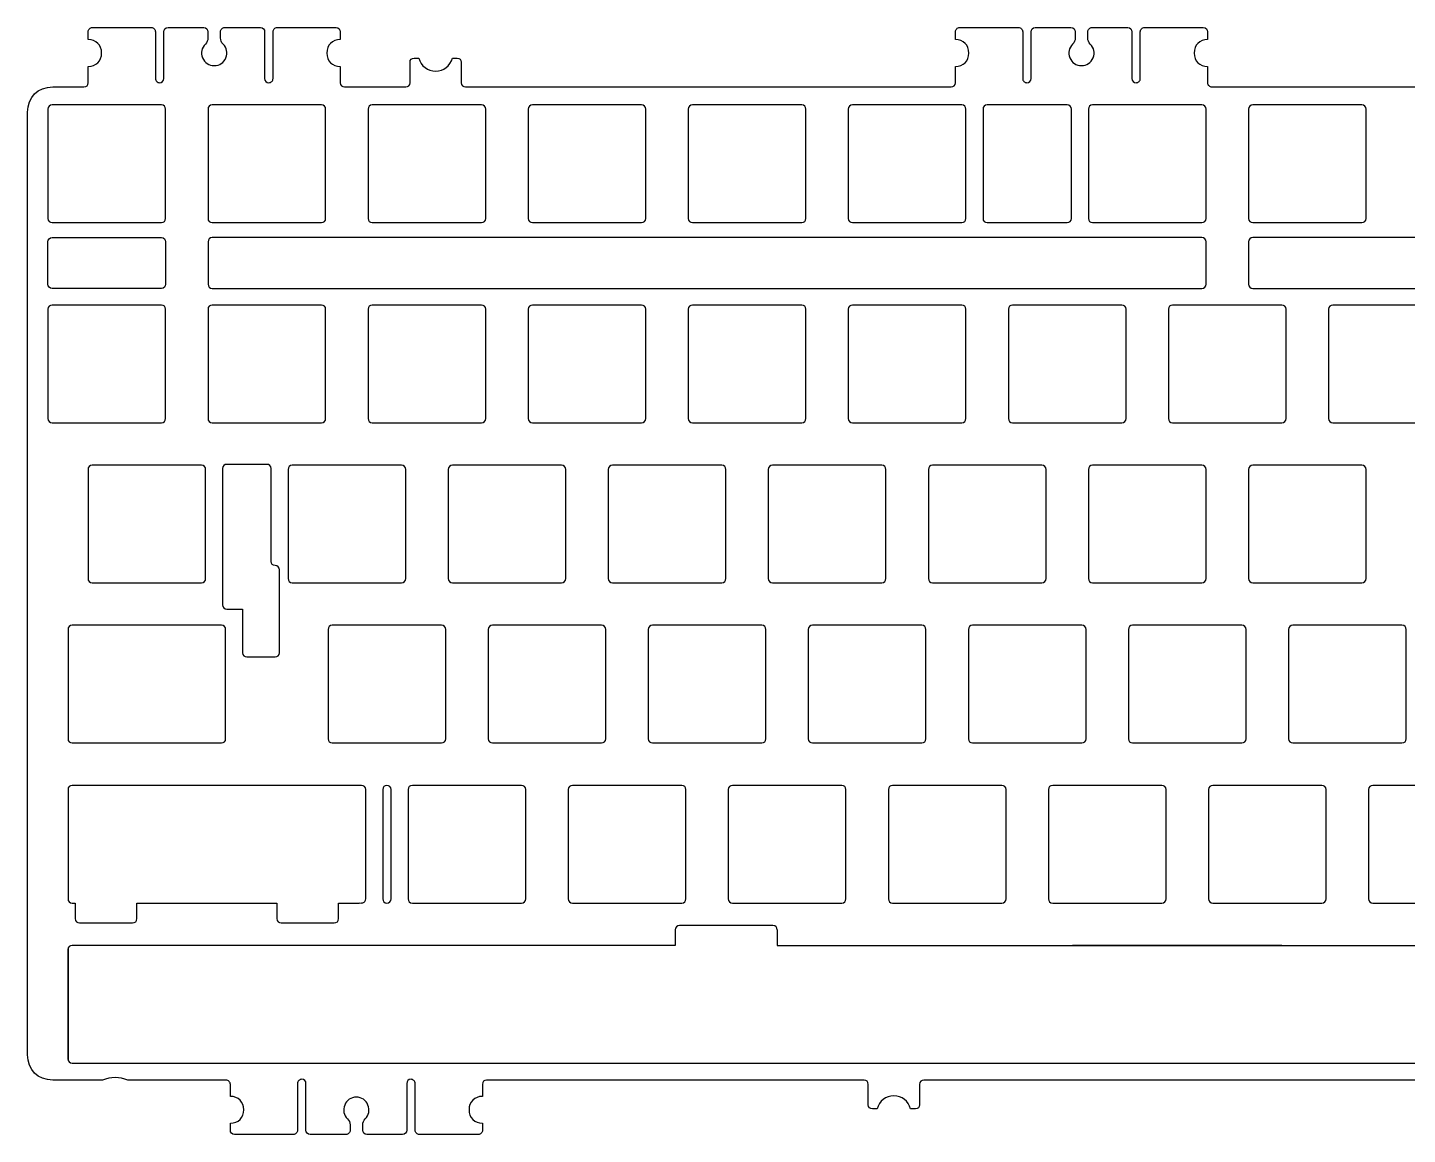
# Model space of a CAD drawing. Extents: x 786 to 1134, y 474 to 606.
# Drawn here: x 786.3 to 950.5, y 474.2 to 605.8 of the extents above; entities that cross this region are included whole.
import ezdxf

# ---------------------------------------------------------------- set-up
doc = ezdxf.new("R2010")
doc.units = 0
doc.header["$MEASUREMENT"] = 0
doc.layers.add('默认', color=7, linetype='Continuous', lineweight=0)

msp = doc.modelspace()

# ---------------------------------------------------------------- linework, layer by layer
at = {"layer": '默认', "color": 18, "lineweight": 25, "true_color": 0x000000}
for p, q in [((793.53, 599.29), (793.53, 601.22)), ((823.53, 601.22), (823.53, 599.29)), ((831.83, 599.29), (831.83, 601.72)), ((837.93, 601.72), (837.93, 599.29)), ((896.74, 599.29), (896.74, 601.22)), ((926.74, 601.22), (926.74, 599.29)), ((786.32, 483.61), (786.32, 595.79)), ((802.74, 580.36), (802.74, 575.32)), ((807.79, 580.36), (807.79, 575.32)), ((809.53, 553.38), (809.53, 537.15)), ((815.29, 542.33), (815.29, 553.38)), ((816.29, 531.47), (816.29, 541.33)), ((812.41, 530.97), (815.79, 530.97)), ((815.98, 501.68), (815.98, 499.83)), ((863.4, 498.49), (863.4, 496.64)), ((875.54, 498.49), (875.54, 496.64)), ((812.41, 496.63), (810.03, 496.63)), ((836.22, 496.63), (833.84, 496.63)), ((875.54, 496.64), (963.51, 496.64)), ((810.03, 482.64), (812.41, 482.64)), ((833.84, 482.64), (836.22, 482.64)), ((810.45, 478.68), (810.45, 480.11)), ((840.45, 480.11), (840.45, 478.68)), ((886.37, 477.68), (886.37, 480.11)), ((892.47, 480.11), (892.47, 477.68))]:
    msp.add_line(p, q, dxfattribs=at)
for points in [[(810.03, 536.65), (811.91, 536.65), (811.91, 531.47)], [(791.63, 501.68), (791.98, 501.68), (791.98, 499.83)]]:
    msp.add_lwpolyline(points, dxfattribs=at)
for points, knots in [([(793.53, 605.35), (793.53, 605.48), (793.58, 605.61), (793.68, 605.7), (793.77, 605.8), (793.9, 605.85), (794.03, 605.85)], [0, 0, 0, 0, 1, 1, 1, 2, 2, 2, 2]), ([(793.53, 601.22), (794.47, 601.22), (795.13, 601.88), (795.13, 602.82), (795.13, 603.76), (794.47, 604.42), (793.53, 604.42)], [0, 0, 0, 0, 1, 1, 1, 2, 2, 2, 2]), ([(801.03, 605.85), (801.17, 605.85), (801.29, 605.8), (801.39, 605.7), (801.48, 605.61), (801.53, 605.48), (801.53, 605.35)], [0, 0, 0, 0, 1, 1, 1, 2, 2, 2, 2]), ([(801.53, 605.35), (801.53, 604.32), (801.53, 602.47), (801.53, 599.79), (801.53, 599.66), (801.58, 599.53), (801.68, 599.44), (801.77, 599.34), (801.9, 599.29), (802.03, 599.29), (802.33, 599.29), (802.53, 599.5), (802.53, 599.79)], [0, 0, 0, 0, 1, 1, 1, 2, 2, 2, 3, 3, 3, 4, 4, 4, 4]), ([(802.53, 599.79), (802.53, 602.47), (802.53, 604.32), (802.53, 605.35), (802.53, 605.64), (802.74, 605.85), (803.03, 605.85)], [0, 0, 0, 0, 1, 1, 1, 2, 2, 2, 2]), ([(809.28, 605.35), (809.28, 605.48), (809.33, 605.61), (809.43, 605.7), (809.52, 605.8), (809.65, 605.85), (809.78, 605.85), (811.25, 605.85), (812.67, 605.85), (814.03, 605.85), (814.33, 605.85), (814.53, 605.64), (814.53, 605.35), (814.53, 604.32), (814.53, 602.47), (814.53, 599.79)], [0, 0, 0, 0, 1, 1, 1, 2, 2, 2, 3, 3, 3, 4, 4, 4, 5, 5, 5, 5]), ([(814.53, 599.79), (814.53, 599.5), (814.74, 599.29), (815.03, 599.29), (815.17, 599.29), (815.29, 599.34), (815.39, 599.44), (815.48, 599.53), (815.53, 599.66), (815.53, 599.79), (815.53, 602.47), (815.53, 604.32), (815.53, 605.35)], [0, 0, 0, 0, 1, 1, 1, 2, 2, 2, 3, 3, 3, 4, 4, 4, 4]), ([(815.53, 605.35), (815.53, 605.48), (815.58, 605.61), (815.68, 605.7), (815.77, 605.8), (815.9, 605.85), (816.03, 605.85)], [0, 0, 0, 0, 1, 1, 1, 2, 2, 2, 2]), ([(823.53, 604.42), (822.59, 604.42), (821.93, 603.76), (821.93, 602.82), (821.93, 601.88), (822.59, 601.22), (823.53, 601.22)], [0, 0, 0, 0, 1, 1, 1, 2, 2, 2, 2]), ([(896.74, 605.35), (896.74, 605.48), (896.79, 605.61), (896.89, 605.7), (896.98, 605.8), (897.11, 605.85), (897.24, 605.85)], [0, 0, 0, 0, 1, 1, 1, 2, 2, 2, 2]), ([(896.74, 601.22), (897.68, 601.22), (898.34, 601.88), (898.34, 602.82), (898.34, 603.76), (897.68, 604.42), (896.74, 604.42)], [0, 0, 0, 0, 1, 1, 1, 2, 2, 2, 2]), ([(904.24, 605.85), (904.38, 605.85), (904.5, 605.8), (904.6, 605.7), (904.69, 605.61), (904.74, 605.48), (904.74, 605.35)], [0, 0, 0, 0, 1, 1, 1, 2, 2, 2, 2]), ([(904.74, 605.35), (904.74, 604.32), (904.74, 602.47), (904.74, 599.79), (904.74, 599.66), (904.79, 599.53), (904.89, 599.44), (904.98, 599.34), (905.11, 599.29), (905.24, 599.29), (905.54, 599.29), (905.74, 599.5), (905.74, 599.79)], [0, 0, 0, 0, 1, 1, 1, 2, 2, 2, 3, 3, 3, 4, 4, 4, 4]), ([(905.74, 599.79), (905.74, 602.47), (905.74, 604.32), (905.74, 605.35), (905.74, 605.64), (905.95, 605.85), (906.24, 605.85)], [0, 0, 0, 0, 1, 1, 1, 2, 2, 2, 2]), ([(912.49, 605.35), (912.49, 605.48), (912.54, 605.61), (912.64, 605.7), (912.73, 605.8), (912.86, 605.85), (912.99, 605.85)], [0, 0, 0, 0, 1, 1, 1, 2, 2, 2, 2]), ([(917.24, 605.85), (917.54, 605.85), (917.74, 605.64), (917.74, 605.35), (917.74, 604.32), (917.74, 602.47), (917.74, 599.79)], [0, 0, 0, 0, 1, 1, 1, 2, 2, 2, 2]), ([(917.74, 599.79), (917.74, 599.5), (917.95, 599.29), (918.24, 599.29), (918.38, 599.29), (918.5, 599.34), (918.6, 599.44), (918.69, 599.53), (918.74, 599.66), (918.74, 599.79), (918.74, 602.47), (918.74, 604.32), (918.74, 605.35)], [0, 0, 0, 0, 1, 1, 1, 2, 2, 2, 3, 3, 3, 4, 4, 4, 4]), ([(918.74, 605.35), (918.74, 605.48), (918.79, 605.61), (918.89, 605.7), (918.98, 605.8), (919.11, 605.85), (919.24, 605.85)], [0, 0, 0, 0, 1, 1, 1, 2, 2, 2, 2]), ([(926.74, 604.42), (925.81, 604.42), (925.14, 603.76), (925.14, 602.82), (925.14, 601.88), (925.81, 601.22), (926.74, 601.22)], [0, 0, 0, 0, 1, 1, 1, 2, 2, 2, 2]), ([(807.48, 603.89), (807.03, 603.45), (806.91, 602.83), (807.14, 602.25), (807.38, 601.67), (807.9, 601.32), (808.53, 601.32), (809.16, 601.32), (809.68, 601.67), (809.92, 602.25), (810.16, 602.83), (810.03, 603.45), (809.58, 603.89)], [0, 0, 0, 0, 1, 1, 1, 2, 2, 2, 3, 3, 3, 4, 4, 4, 4]), ([(910.69, 603.89), (910.24, 603.45), (910.12, 602.83), (910.35, 602.25), (910.59, 601.67), (911.11, 601.32), (911.74, 601.32), (912.37, 601.32), (912.89, 601.67), (913.13, 602.25), (913.37, 602.83), (913.24, 603.45), (912.79, 603.89)], [0, 0, 0, 0, 1, 1, 1, 2, 2, 2, 3, 3, 3, 4, 4, 4, 4]), ([(832.89, 602.22), (833.13, 601.26), (833.92, 600.67), (834.88, 600.67), (835.84, 600.67), (836.62, 601.26), (836.87, 602.22)], [0, 0, 0, 0, 1, 1, 1, 2, 2, 2, 2]), ([(926.74, 599.29), (926.74, 599.16), (926.79, 599.03), (926.89, 598.94), (926.98, 598.84), (927.11, 598.79), (927.24, 598.79)], [0, 0, 0, 0, 1, 1, 1, 2, 2, 2, 2]), ([(829.58, 515.18), (829.58, 515.48), (829.38, 515.68), (829.08, 515.68), (828.79, 515.68), (828.58, 515.48), (828.58, 515.18)], [0, 0, 0, 0, 1, 1, 1, 2, 2, 2, 2]), ([(823.33, 501.68), (823.49, 501.68), (823.65, 501.68), (823.81, 501.68), (823.96, 501.68), (824.11, 501.68), (824.26, 501.68), (824.42, 501.68), (824.58, 501.68), (824.74, 501.68), (824.82, 501.68), (824.9, 501.68), (824.98, 501.68), (825.05, 501.68), (825.12, 501.68), (825.19, 501.68), (825.27, 501.68), (825.36, 501.69), (825.44, 501.68), (825.52, 501.68), (825.6, 501.68), (825.68, 501.68), (825.75, 501.68), (825.83, 501.69), (825.91, 501.69), (825.98, 501.68), (826.04, 501.68), (826.11, 501.69), (826.17, 501.69), (826.23, 501.71), (826.29, 501.74), (826.35, 501.77), (826.4, 501.81), (826.44, 501.86), (826.51, 501.95), (826.56, 502.07), (826.56, 502.18)], [0, 0, 0, 0, 1, 1, 1, 2, 2, 2, 3, 3, 3, 4, 4, 4, 5, 5, 5, 6, 6, 6, 7, 7, 7, 8, 8, 8, 9, 9, 9, 10, 10, 10, 11, 11, 11, 12, 12, 12, 12]), ([(828.58, 502.18), (828.58, 501.89), (828.79, 501.68), (829.08, 501.68), (829.38, 501.68), (829.58, 501.89), (829.58, 502.18)], [0, 0, 0, 0, 1, 1, 1, 2, 2, 2, 2]), ([(795.22, 480.61), (794.85, 480.61), (794.47, 480.61), (794.1, 480.61), (792.51, 480.61), (790.91, 480.61), (789.32, 480.61)], [0, 0, 0, 0, 1, 1, 1, 2, 2, 2, 2]), ([(810.45, 480.11), (810.45, 480.24), (810.39, 480.37), (810.3, 480.46), (810.2, 480.56), (810.08, 480.61), (809.95, 480.61)], [0, 0, 0, 0, 1, 1, 1, 2, 2, 2, 2]), ([(819.45, 480.21), (819.45, 480.5), (819.24, 480.71), (818.95, 480.71), (818.81, 480.71), (818.69, 480.66), (818.59, 480.56), (818.5, 480.47), (818.45, 480.34), (818.45, 480.21), (818.45, 477.53), (818.45, 475.68), (818.45, 474.65)], [0, 0, 0, 0, 1, 1, 1, 2, 2, 2, 3, 3, 3, 4, 4, 4, 4]), ([(819.95, 474.15), (819.65, 474.15), (819.45, 474.36), (819.45, 474.65), (819.45, 475.68), (819.45, 477.53), (819.45, 480.21)], [0, 0, 0, 0, 1, 1, 1, 2, 2, 2, 2]), ([(831.45, 480.21), (831.45, 477.53), (831.45, 475.68), (831.45, 474.65), (831.45, 474.36), (831.24, 474.15), (830.95, 474.15)], [0, 0, 0, 0, 1, 1, 1, 2, 2, 2, 2]), ([(832.45, 474.65), (832.45, 475.68), (832.45, 477.53), (832.45, 480.21), (832.45, 480.34), (832.39, 480.47), (832.3, 480.56), (832.2, 480.66), (832.08, 480.71), (831.95, 480.71), (831.65, 480.71), (831.45, 480.5), (831.45, 480.21)], [0, 0, 0, 0, 1, 1, 1, 2, 2, 2, 3, 3, 3, 4, 4, 4, 4]), ([(810.45, 475.48), (811.38, 475.48), (812.05, 476.14), (812.05, 477.08), (812.05, 478.02), (811.38, 478.68), (810.45, 478.68)], [0, 0, 0, 0, 1, 1, 1, 2, 2, 2, 2]), ([(826.5, 476.01), (826.94, 476.45), (827.07, 477.07), (826.83, 477.65), (826.6, 478.23), (826.07, 478.58), (825.45, 478.58), (824.82, 478.58), (824.29, 478.23), (824.06, 477.65), (823.82, 477.07), (823.95, 476.45), (824.4, 476.01)], [0, 0, 0, 0, 1, 1, 1, 2, 2, 2, 3, 3, 3, 4, 4, 4, 4]), ([(840.45, 478.68), (839.51, 478.68), (838.85, 478.02), (838.85, 477.08), (838.85, 476.14), (839.51, 475.48), (840.45, 475.48)], [0, 0, 0, 0, 1, 1, 1, 2, 2, 2, 2]), ([(891.4, 477.18), (891.16, 478.14), (890.38, 478.73), (889.42, 478.73), (888.45, 478.73), (887.67, 478.14), (887.43, 477.18)], [0, 0, 0, 0, 1, 1, 1, 2, 2, 2, 2]), ([(818.45, 474.65), (818.45, 474.52), (818.39, 474.4), (818.3, 474.3), (818.2, 474.21), (818.08, 474.15), (817.95, 474.15)], [0, 0, 0, 0, 1, 1, 1, 2, 2, 2, 2]), ([(824.7, 474.65), (824.7, 474.52), (824.64, 474.39), (824.55, 474.3), (824.45, 474.2), (824.33, 474.15), (824.2, 474.15)], [0, 0, 0, 0, 1, 1, 1, 2, 2, 2, 2]), ([(832.95, 474.15), (832.81, 474.15), (832.69, 474.21), (832.59, 474.3), (832.5, 474.4), (832.45, 474.52), (832.45, 474.65)], [0, 0, 0, 0, 1, 1, 1, 2, 2, 2, 2]), ([(840.45, 474.65), (840.45, 474.52), (840.39, 474.4), (840.3, 474.3), (840.2, 474.21), (840.08, 474.15), (839.95, 474.15)], [0, 0, 0, 0, 1, 1, 1, 2, 2, 2, 2])]:
    msp.add_open_spline(points, degree=3, knots=knots, dxfattribs=at)
for points in [[(793.53, 604.42), (793.53, 604.73), (793.53, 605.04), (793.53, 605.35)], [(794.03, 605.85), (796.37, 605.85), (798.7, 605.85), (801.03, 605.85)], [(803.03, 605.85), (804.4, 605.85), (805.81, 605.85), (807.28, 605.85)], [(807.28, 605.85), (807.58, 605.85), (807.78, 605.64), (807.78, 605.35)], [(807.78, 604.61), (807.78, 604.33), (807.68, 604.08), (807.48, 603.89)], [(807.78, 605.35), (807.78, 605.1), (807.78, 604.85), (807.78, 604.61)], [(809.28, 604.61), (809.28, 604.85), (809.28, 605.1), (809.28, 605.35)], [(809.58, 603.89), (809.39, 604.08), (809.28, 604.33), (809.28, 604.61)], [(816.03, 605.85), (818.37, 605.85), (820.7, 605.85), (823.03, 605.85)], [(823.03, 605.85), (823.33, 605.85), (823.53, 605.64), (823.53, 605.35)], [(823.53, 605.35), (823.53, 605.04), (823.53, 604.73), (823.53, 604.42)], [(896.74, 604.42), (896.74, 604.73), (896.74, 605.04), (896.74, 605.35)], [(897.24, 605.85), (899.58, 605.85), (901.91, 605.85), (904.24, 605.85)], [(906.24, 605.85), (907.66, 605.85), (909.08, 605.85), (910.49, 605.85)], [(910.49, 605.85), (910.79, 605.85), (910.99, 605.64), (910.99, 605.35)], [(910.99, 604.61), (910.99, 604.33), (910.89, 604.08), (910.69, 603.89)], [(910.99, 605.35), (910.99, 605.1), (910.99, 604.85), (910.99, 604.61)], [(912.49, 604.61), (912.49, 604.85), (912.49, 605.1), (912.49, 605.35)], [(912.79, 603.89), (912.6, 604.08), (912.49, 604.33), (912.49, 604.61)], [(912.99, 605.85), (914.41, 605.85), (915.83, 605.85), (917.24, 605.85)], [(919.24, 605.85), (921.58, 605.85), (923.91, 605.85), (926.24, 605.85)], [(926.24, 605.85), (926.54, 605.85), (926.74, 605.64), (926.74, 605.35)], [(926.74, 605.35), (926.74, 605.04), (926.74, 604.73), (926.74, 604.42)], [(831.83, 601.72), (831.83, 602.01), (832.04, 602.22), (832.33, 602.22)], [(832.33, 602.22), (832.52, 602.22), (832.7, 602.22), (832.89, 602.22)], [(836.87, 602.22), (837.05, 602.22), (837.24, 602.22), (837.43, 602.22)], [(837.43, 602.22), (837.72, 602.22), (837.93, 602.01), (837.93, 601.72)], [(786.32, 595.79), (786.32, 597.55), (787.56, 598.79), (789.32, 598.79)], [(789.32, 598.79), (790.36, 598.79), (791.59, 598.79), (793.03, 598.79)], [(793.03, 598.79), (793.33, 598.79), (793.53, 599), (793.53, 599.29)], [(823.53, 599.29), (823.53, 599), (823.74, 598.79), (824.03, 598.79)], [(824.03, 598.79), (826.46, 598.79), (828.89, 598.79), (831.33, 598.79)], [(831.33, 598.79), (831.62, 598.79), (831.83, 599), (831.83, 599.29)], [(837.93, 599.29), (837.93, 599), (838.14, 598.79), (838.43, 598.79)], [(838.43, 598.79), (857.62, 598.79), (876.89, 598.79), (896.24, 598.79)], [(896.24, 598.79), (896.54, 598.79), (896.74, 599), (896.74, 599.29)], [(927.24, 598.79), (949.57, 598.79), (971.9, 598.79), (994.22, 598.79)], [(789.24, 596.64), (788.95, 596.64), (788.74, 596.44), (788.74, 596.14)], [(788.74, 596.14), (788.74, 591.81), (788.74, 587.48), (788.74, 583.14)], [(802.24, 596.64), (797.91, 596.64), (793.58, 596.64), (789.24, 596.64)], [(802.74, 596.14), (802.74, 596.44), (802.54, 596.64), (802.24, 596.64)], [(802.74, 583.14), (802.74, 587.48), (802.74, 591.81), (802.74, 596.14)], [(808.29, 596.64), (808, 596.64), (807.79, 596.44), (807.79, 596.14)], [(807.79, 596.14), (807.79, 591.81), (807.79, 587.48), (807.79, 583.14)], [(821.29, 596.64), (816.96, 596.64), (812.63, 596.64), (808.29, 596.64)], [(821.79, 596.14), (821.79, 596.44), (821.59, 596.64), (821.29, 596.64)], [(821.79, 583.14), (821.79, 587.48), (821.79, 591.81), (821.79, 596.14)], [(827.34, 596.64), (827.05, 596.64), (826.84, 596.44), (826.84, 596.14)], [(826.84, 596.14), (826.84, 591.81), (826.84, 587.48), (826.84, 583.14)], [(840.34, 596.64), (836.01, 596.64), (831.68, 596.64), (827.34, 596.64)], [(840.84, 596.14), (840.84, 596.44), (840.64, 596.64), (840.34, 596.64)], [(840.84, 583.14), (840.84, 587.48), (840.84, 591.81), (840.84, 596.14)], [(846.39, 596.64), (846.1, 596.64), (845.89, 596.44), (845.89, 596.14)], [(845.89, 596.14), (845.89, 591.81), (845.89, 587.48), (845.89, 583.14)], [(859.39, 596.64), (855.06, 596.64), (850.73, 596.64), (846.39, 596.64)], [(859.89, 596.14), (859.89, 596.44), (859.69, 596.64), (859.39, 596.64)], [(859.89, 583.14), (859.89, 587.48), (859.89, 591.81), (859.89, 596.14)], [(865.44, 596.64), (865.15, 596.64), (864.94, 596.44), (864.94, 596.14)], [(864.94, 596.14), (864.94, 591.81), (864.94, 587.48), (864.94, 583.14)], [(878.44, 596.64), (874.11, 596.64), (869.78, 596.64), (865.44, 596.64)], [(878.94, 596.14), (878.94, 596.44), (878.74, 596.64), (878.44, 596.64)], [(878.94, 583.14), (878.94, 587.48), (878.94, 591.81), (878.94, 596.14)], [(884.49, 596.64), (884.2, 596.64), (883.99, 596.44), (883.99, 596.14)], [(883.99, 596.14), (883.99, 591.81), (883.99, 587.48), (883.99, 583.14)], [(897.49, 596.64), (893.16, 596.64), (888.83, 596.64), (884.49, 596.64)], [(897.99, 596.14), (897.99, 596.44), (897.79, 596.64), (897.49, 596.64)], [(897.99, 583.14), (897.99, 587.48), (897.99, 591.81), (897.99, 596.14)], [(900.52, 596.64), (900.23, 596.64), (900.02, 596.44), (900.02, 596.14)], [(900.02, 596.14), (900.02, 591.81), (900.02, 587.48), (900.02, 583.14)], [(910.04, 596.64), (906.87, 596.64), (903.69, 596.64), (900.52, 596.64)], [(910.54, 596.14), (910.54, 596.44), (910.34, 596.64), (910.04, 596.64)], [(910.54, 583.14), (910.54, 587.48), (910.54, 591.81), (910.54, 596.14)], [(913.07, 596.64), (912.78, 596.64), (912.57, 596.44), (912.57, 596.14)], [(912.57, 596.14), (912.57, 591.81), (912.57, 587.48), (912.57, 583.14)], [(926.07, 596.64), (921.74, 596.64), (917.4, 596.64), (913.07, 596.64)], [(926.57, 596.14), (926.57, 596.44), (926.36, 596.64), (926.07, 596.64)], [(926.57, 583.14), (926.57, 587.48), (926.57, 591.81), (926.57, 596.14)], [(932.12, 596.64), (931.83, 596.64), (931.62, 596.44), (931.62, 596.14)], [(931.62, 596.14), (931.62, 591.81), (931.62, 587.48), (931.62, 583.14)], [(945.12, 596.64), (940.79, 596.64), (936.45, 596.64), (932.12, 596.64)], [(945.62, 596.14), (945.62, 596.44), (945.41, 596.64), (945.12, 596.64)], [(945.62, 583.14), (945.62, 587.48), (945.62, 591.81), (945.62, 596.14)], [(788.74, 583.14), (788.74, 582.85), (788.95, 582.64), (789.24, 582.64)], [(802.24, 582.64), (802.54, 582.64), (802.74, 582.85), (802.74, 583.14)], [(807.79, 583.14), (807.79, 582.85), (808, 582.64), (808.29, 582.64)], [(821.29, 582.64), (821.59, 582.64), (821.79, 582.85), (821.79, 583.14)], [(826.84, 583.14), (826.84, 582.85), (827.05, 582.64), (827.34, 582.64)], [(840.34, 582.64), (840.64, 582.64), (840.84, 582.85), (840.84, 583.14)], [(845.89, 583.14), (845.89, 582.85), (846.1, 582.64), (846.39, 582.64)], [(859.39, 582.64), (859.69, 582.64), (859.89, 582.85), (859.89, 583.14)], [(864.94, 583.14), (864.94, 582.85), (865.15, 582.64), (865.44, 582.64)], [(878.44, 582.64), (878.74, 582.64), (878.94, 582.85), (878.94, 583.14)], [(883.99, 583.14), (883.99, 582.85), (884.2, 582.64), (884.49, 582.64)], [(897.49, 582.64), (897.79, 582.64), (897.99, 582.85), (897.99, 583.14)], [(900.02, 583.14), (900.02, 582.85), (900.23, 582.64), (900.52, 582.64)], [(910.04, 582.64), (910.34, 582.64), (910.54, 582.85), (910.54, 583.14)], [(912.57, 583.14), (912.57, 582.85), (912.78, 582.64), (913.07, 582.64)], [(926.07, 582.64), (926.36, 582.64), (926.57, 582.85), (926.57, 583.14)], [(931.62, 583.14), (931.62, 582.85), (931.83, 582.64), (932.12, 582.64)], [(945.12, 582.64), (945.41, 582.64), (945.62, 582.85), (945.62, 583.14)], [(789.24, 582.64), (793.58, 582.64), (797.91, 582.64), (802.24, 582.64)], [(808.29, 582.64), (812.63, 582.64), (816.96, 582.64), (821.29, 582.64)], [(827.34, 582.64), (831.68, 582.64), (836.01, 582.64), (840.34, 582.64)], [(846.39, 582.64), (850.73, 582.64), (855.06, 582.64), (859.39, 582.64)], [(865.44, 582.64), (869.78, 582.64), (874.11, 582.64), (878.44, 582.64)], [(884.49, 582.64), (888.83, 582.64), (893.16, 582.64), (897.49, 582.64)], [(900.52, 582.64), (903.69, 582.64), (906.87, 582.64), (910.04, 582.64)], [(913.07, 582.64), (917.4, 582.64), (921.74, 582.64), (926.07, 582.64)], [(932.12, 582.64), (936.45, 582.64), (940.79, 582.64), (945.12, 582.64)], [(788.74, 580.36), (788.74, 580.65), (788.95, 580.86), (789.24, 580.86)], [(788.74, 575.32), (788.74, 577), (788.74, 578.68), (788.74, 580.36)], [(789.24, 580.86), (793.58, 580.86), (797.91, 580.86), (802.24, 580.86)], [(802.24, 580.86), (802.52, 580.86), (802.74, 580.64), (802.74, 580.36)], [(808.29, 580.86), (808.02, 580.86), (807.79, 580.64), (807.79, 580.36)], [(926.07, 580.86), (886.81, 580.86), (847.55, 580.86), (808.29, 580.86)], [(926.57, 580.36), (926.57, 580.65), (926.36, 580.86), (926.07, 580.86)], [(926.57, 575.32), (926.57, 577), (926.57, 578.68), (926.57, 580.36)], [(932.12, 580.86), (931.83, 580.86), (931.62, 580.65), (931.62, 580.36)], [(931.62, 580.36), (931.62, 578.68), (931.62, 577), (931.62, 575.32)], [(1068.94, 580.86), (1023.8, 580.86), (978.19, 580.86), (932.12, 580.86)], [(789.24, 574.82), (788.95, 574.82), (788.74, 575.03), (788.74, 575.32)], [(802.24, 574.82), (797.91, 574.82), (793.58, 574.82), (789.24, 574.82)], [(802.74, 575.32), (802.74, 575.04), (802.52, 574.82), (802.24, 574.82)], [(807.79, 575.32), (807.79, 575.04), (808.02, 574.82), (808.29, 574.82)], [(808.29, 574.82), (847.55, 574.82), (886.81, 574.82), (926.07, 574.82)], [(926.07, 574.82), (926.36, 574.82), (926.57, 575.03), (926.57, 575.32)], [(931.62, 575.32), (931.62, 575.03), (931.83, 574.82), (932.12, 574.82)], [(932.12, 574.82), (978.19, 574.82), (1023.8, 574.82), (1068.94, 574.82)], [(789.24, 572.83), (788.95, 572.83), (788.74, 572.63), (788.74, 572.33)], [(788.74, 572.33), (788.74, 568), (788.74, 563.67), (788.74, 559.33)], [(802.24, 572.83), (797.91, 572.83), (793.58, 572.83), (789.24, 572.83)], [(802.74, 572.33), (802.74, 572.63), (802.54, 572.83), (802.24, 572.83)], [(802.74, 559.33), (802.74, 563.67), (802.74, 568), (802.74, 572.33)], [(808.29, 572.83), (808, 572.83), (807.79, 572.63), (807.79, 572.33)], [(807.79, 572.33), (807.79, 568), (807.79, 563.67), (807.79, 559.33)], [(821.29, 572.83), (816.96, 572.83), (812.63, 572.83), (808.29, 572.83)], [(821.79, 572.33), (821.79, 572.63), (821.59, 572.83), (821.29, 572.83)], [(821.79, 559.33), (821.79, 563.67), (821.79, 568), (821.79, 572.33)], [(827.34, 572.83), (827.05, 572.83), (826.84, 572.63), (826.84, 572.33)], [(826.84, 572.33), (826.84, 568), (826.84, 563.67), (826.84, 559.33)], [(840.34, 572.83), (836.01, 572.83), (831.68, 572.83), (827.34, 572.83)], [(840.84, 572.33), (840.84, 572.63), (840.64, 572.83), (840.34, 572.83)], [(840.84, 559.33), (840.84, 563.67), (840.84, 568), (840.84, 572.33)], [(846.39, 572.83), (846.1, 572.83), (845.89, 572.63), (845.89, 572.33)], [(845.89, 572.33), (845.89, 568), (845.89, 563.67), (845.89, 559.33)], [(859.39, 572.83), (855.06, 572.83), (850.73, 572.83), (846.39, 572.83)], [(859.89, 572.33), (859.89, 572.63), (859.69, 572.83), (859.39, 572.83)], [(859.89, 559.33), (859.89, 563.67), (859.89, 568), (859.89, 572.33)], [(865.44, 572.83), (865.15, 572.83), (864.94, 572.63), (864.94, 572.33)], [(864.94, 572.33), (864.94, 568), (864.94, 563.67), (864.94, 559.33)], [(878.44, 572.83), (874.11, 572.83), (869.78, 572.83), (865.44, 572.83)], [(878.94, 572.33), (878.94, 572.63), (878.74, 572.83), (878.44, 572.83)], [(878.94, 559.33), (878.94, 563.67), (878.94, 568), (878.94, 572.33)], [(884.49, 572.83), (884.2, 572.83), (883.99, 572.63), (883.99, 572.33)], [(883.99, 572.33), (883.99, 568), (883.99, 563.67), (883.99, 559.33)], [(897.49, 572.83), (893.16, 572.83), (888.83, 572.83), (884.49, 572.83)], [(897.99, 572.33), (897.99, 572.63), (897.79, 572.83), (897.49, 572.83)], [(897.99, 559.33), (897.99, 563.67), (897.99, 568), (897.99, 572.33)], [(903.54, 572.83), (903.25, 572.83), (903.04, 572.63), (903.04, 572.33)], [(903.04, 572.33), (903.04, 568), (903.04, 563.67), (903.04, 559.33)], [(916.54, 572.83), (912.21, 572.83), (907.88, 572.83), (903.54, 572.83)], [(917.04, 572.33), (917.04, 572.63), (916.84, 572.83), (916.54, 572.83)], [(917.04, 559.33), (917.04, 563.67), (917.04, 568), (917.04, 572.33)], [(922.59, 572.83), (922.3, 572.83), (922.09, 572.63), (922.09, 572.33)], [(922.09, 572.33), (922.09, 568), (922.09, 563.67), (922.09, 559.33)], [(935.59, 572.83), (931.26, 572.83), (926.93, 572.83), (922.59, 572.83)], [(936.09, 572.33), (936.09, 572.63), (935.89, 572.83), (935.59, 572.83)], [(936.09, 559.33), (936.09, 563.67), (936.09, 568), (936.09, 572.33)], [(941.64, 572.83), (941.35, 572.83), (941.14, 572.63), (941.14, 572.33)], [(941.14, 572.33), (941.14, 568), (941.14, 563.67), (941.14, 559.33)], [(954.64, 572.83), (950.31, 572.83), (945.98, 572.83), (941.64, 572.83)], [(788.74, 559.33), (788.74, 559.04), (788.95, 558.83), (789.24, 558.83)], [(789.24, 558.83), (793.58, 558.83), (797.91, 558.83), (802.24, 558.83)], [(802.24, 558.83), (802.54, 558.83), (802.74, 559.04), (802.74, 559.33)], [(807.79, 559.33), (807.79, 559.04), (808, 558.83), (808.29, 558.83)], [(808.29, 558.83), (812.63, 558.83), (816.96, 558.83), (821.29, 558.83)], [(821.29, 558.83), (821.59, 558.83), (821.79, 559.04), (821.79, 559.33)], [(826.84, 559.33), (826.84, 559.04), (827.05, 558.83), (827.34, 558.83)], [(827.34, 558.83), (831.68, 558.83), (836.01, 558.83), (840.34, 558.83)], [(840.34, 558.83), (840.64, 558.83), (840.84, 559.04), (840.84, 559.33)], [(845.89, 559.33), (845.89, 559.04), (846.1, 558.83), (846.39, 558.83)], [(846.39, 558.83), (850.73, 558.83), (855.06, 558.83), (859.39, 558.83)], [(859.39, 558.83), (859.69, 558.83), (859.89, 559.04), (859.89, 559.33)], [(864.94, 559.33), (864.94, 559.04), (865.15, 558.83), (865.44, 558.83)], [(865.44, 558.83), (869.78, 558.83), (874.11, 558.83), (878.44, 558.83)], [(878.44, 558.83), (878.74, 558.83), (878.94, 559.04), (878.94, 559.33)], [(883.99, 559.33), (883.99, 559.04), (884.2, 558.83), (884.49, 558.83)], [(884.49, 558.83), (888.83, 558.83), (893.16, 558.83), (897.49, 558.83)], [(897.49, 558.83), (897.79, 558.83), (897.99, 559.04), (897.99, 559.33)], [(903.04, 559.33), (903.04, 559.04), (903.25, 558.83), (903.54, 558.83)], [(903.54, 558.83), (907.88, 558.83), (912.21, 558.83), (916.54, 558.83)], [(916.54, 558.83), (916.84, 558.83), (917.04, 559.04), (917.04, 559.33)], [(922.09, 559.33), (922.09, 559.04), (922.3, 558.83), (922.59, 558.83)], [(922.59, 558.83), (926.93, 558.83), (931.26, 558.83), (935.59, 558.83)], [(935.59, 558.83), (935.89, 558.83), (936.09, 559.04), (936.09, 559.33)], [(941.14, 559.33), (941.14, 559.04), (941.35, 558.83), (941.64, 558.83)], [(941.64, 558.83), (945.98, 558.83), (950.31, 558.83), (954.64, 558.83)], [(794.01, 553.78), (793.71, 553.78), (793.51, 553.58), (793.51, 553.28)], [(807.01, 553.78), (802.67, 553.78), (798.34, 553.78), (794.01, 553.78)], [(807.51, 553.28), (807.51, 553.58), (807.3, 553.78), (807.01, 553.78)], [(810.03, 553.88), (809.74, 553.88), (809.53, 553.68), (809.53, 553.38)], [(814.79, 553.88), (813.21, 553.88), (811.62, 553.88), (810.03, 553.88)], [(815.29, 553.38), (815.29, 553.68), (815.09, 553.88), (814.79, 553.88)], [(817.82, 553.78), (817.53, 553.78), (817.32, 553.58), (817.32, 553.28)], [(830.82, 553.78), (826.49, 553.78), (822.15, 553.78), (817.82, 553.78)], [(831.32, 553.28), (831.32, 553.58), (831.11, 553.78), (830.82, 553.78)], [(836.87, 553.78), (836.58, 553.78), (836.37, 553.58), (836.37, 553.28)], [(849.87, 553.78), (845.54, 553.78), (841.2, 553.78), (836.87, 553.78)], [(850.37, 553.28), (850.37, 553.58), (850.16, 553.78), (849.87, 553.78)], [(855.92, 553.78), (855.63, 553.78), (855.42, 553.58), (855.42, 553.28)], [(868.92, 553.78), (864.59, 553.78), (860.25, 553.78), (855.92, 553.78)], [(869.42, 553.28), (869.42, 553.58), (869.21, 553.78), (868.92, 553.78)], [(874.97, 553.78), (874.68, 553.78), (874.47, 553.58), (874.47, 553.28)], [(887.97, 553.78), (883.64, 553.78), (879.3, 553.78), (874.97, 553.78)], [(888.47, 553.28), (888.47, 553.58), (888.26, 553.78), (887.97, 553.78)], [(894.02, 553.78), (893.73, 553.78), (893.52, 553.58), (893.52, 553.28)], [(907.02, 553.78), (902.69, 553.78), (898.35, 553.78), (894.02, 553.78)], [(907.52, 553.28), (907.52, 553.58), (907.31, 553.78), (907.02, 553.78)], [(913.07, 553.78), (912.78, 553.78), (912.57, 553.58), (912.57, 553.28)], [(926.07, 553.78), (921.74, 553.78), (917.4, 553.78), (913.07, 553.78)], [(926.57, 553.28), (926.57, 553.58), (926.36, 553.78), (926.07, 553.78)], [(932.12, 553.78), (931.83, 553.78), (931.62, 553.58), (931.62, 553.28)], [(945.12, 553.78), (940.79, 553.78), (936.45, 553.78), (932.12, 553.78)], [(945.62, 553.28), (945.62, 553.58), (945.41, 553.78), (945.12, 553.78)], [(793.51, 553.28), (793.51, 548.95), (793.51, 544.62), (793.51, 540.28)], [(807.51, 540.28), (807.51, 544.62), (807.51, 548.95), (807.51, 553.28)], [(817.32, 553.28), (817.32, 548.95), (817.32, 544.62), (817.32, 540.28)], [(831.32, 540.28), (831.32, 544.62), (831.32, 548.95), (831.32, 553.28)], [(836.37, 553.28), (836.37, 548.95), (836.37, 544.62), (836.37, 540.28)], [(850.37, 540.28), (850.37, 544.62), (850.37, 548.95), (850.37, 553.28)], [(855.42, 553.28), (855.42, 548.95), (855.42, 544.62), (855.42, 540.28)], [(869.42, 540.28), (869.42, 544.62), (869.42, 548.95), (869.42, 553.28)], [(874.47, 553.28), (874.47, 548.95), (874.47, 544.62), (874.47, 540.28)], [(888.47, 540.28), (888.47, 544.62), (888.47, 548.95), (888.47, 553.28)], [(893.52, 553.28), (893.52, 548.95), (893.52, 544.62), (893.52, 540.28)], [(907.52, 540.28), (907.52, 544.62), (907.52, 548.95), (907.52, 553.28)], [(912.57, 553.28), (912.57, 548.95), (912.57, 544.62), (912.57, 540.28)], [(926.57, 540.28), (926.57, 544.62), (926.57, 548.95), (926.57, 553.28)], [(931.62, 553.28), (931.62, 548.95), (931.62, 544.62), (931.62, 540.28)], [(945.62, 540.28), (945.62, 544.62), (945.62, 548.95), (945.62, 553.28)], [(815.79, 541.83), (815.52, 541.83), (815.29, 542.05), (815.29, 542.33)], [(793.51, 540.28), (793.51, 539.99), (793.71, 539.78), (794.01, 539.78)], [(807.01, 539.78), (807.3, 539.78), (807.51, 539.99), (807.51, 540.28)], [(816.29, 541.33), (816.29, 541.6), (816.07, 541.83), (815.79, 541.83)], [(817.32, 540.28), (817.32, 539.99), (817.53, 539.78), (817.82, 539.78)], [(830.82, 539.78), (831.11, 539.78), (831.32, 539.99), (831.32, 540.28)], [(836.37, 540.28), (836.37, 539.99), (836.58, 539.78), (836.87, 539.78)], [(849.87, 539.78), (850.16, 539.78), (850.37, 539.99), (850.37, 540.28)], [(855.42, 540.28), (855.42, 539.99), (855.63, 539.78), (855.92, 539.78)], [(868.92, 539.78), (869.21, 539.78), (869.42, 539.99), (869.42, 540.28)], [(874.47, 540.28), (874.47, 539.99), (874.68, 539.78), (874.97, 539.78)], [(887.97, 539.78), (888.26, 539.78), (888.47, 539.99), (888.47, 540.28)], [(893.52, 540.28), (893.52, 539.99), (893.73, 539.78), (894.02, 539.78)], [(907.02, 539.78), (907.31, 539.78), (907.52, 539.99), (907.52, 540.28)], [(912.57, 540.28), (912.57, 539.99), (912.78, 539.78), (913.07, 539.78)], [(926.07, 539.78), (926.36, 539.78), (926.57, 539.99), (926.57, 540.28)], [(931.62, 540.28), (931.62, 539.99), (931.83, 539.78), (932.12, 539.78)], [(945.12, 539.78), (945.41, 539.78), (945.62, 539.99), (945.62, 540.28)], [(794.01, 539.78), (798.34, 539.78), (802.67, 539.78), (807.01, 539.78)], [(817.82, 539.78), (822.15, 539.78), (826.49, 539.78), (830.82, 539.78)], [(836.87, 539.78), (841.2, 539.78), (845.54, 539.78), (849.87, 539.78)], [(855.92, 539.78), (860.25, 539.78), (864.59, 539.78), (868.92, 539.78)], [(874.97, 539.78), (879.3, 539.78), (883.64, 539.78), (887.97, 539.78)], [(894.02, 539.78), (898.35, 539.78), (902.69, 539.78), (907.02, 539.78)], [(913.07, 539.78), (917.4, 539.78), (921.74, 539.78), (926.07, 539.78)], [(932.12, 539.78), (936.45, 539.78), (940.79, 539.78), (945.12, 539.78)], [(809.53, 537.15), (809.53, 536.87), (809.76, 536.65), (810.03, 536.65)], [(791.63, 534.73), (791.33, 534.73), (791.13, 534.53), (791.13, 534.23)], [(791.13, 534.23), (791.13, 529.9), (791.13, 525.57), (791.13, 521.23)], [(809.39, 534.73), (803.47, 534.73), (797.55, 534.73), (791.63, 534.73)], [(809.89, 534.23), (809.89, 534.53), (809.68, 534.73), (809.39, 534.73)], [(809.89, 521.23), (809.89, 525.57), (809.89, 529.9), (809.89, 534.23)], [(822.58, 534.73), (822.29, 534.73), (822.08, 534.53), (822.08, 534.23)], [(822.08, 534.23), (822.08, 529.9), (822.08, 525.57), (822.08, 521.23)], [(835.58, 534.73), (831.25, 534.73), (826.92, 534.73), (822.58, 534.73)], [(836.08, 534.23), (836.08, 534.53), (835.88, 534.73), (835.58, 534.73)], [(836.08, 521.23), (836.08, 525.57), (836.08, 529.9), (836.08, 534.23)], [(841.63, 534.73), (841.34, 534.73), (841.13, 534.53), (841.13, 534.23)], [(841.13, 534.23), (841.13, 529.9), (841.13, 525.57), (841.13, 521.23)], [(854.63, 534.73), (850.3, 534.73), (845.97, 534.73), (841.63, 534.73)], [(855.13, 534.23), (855.13, 534.53), (854.93, 534.73), (854.63, 534.73)], [(855.13, 521.23), (855.13, 525.57), (855.13, 529.9), (855.13, 534.23)], [(860.68, 534.73), (860.39, 534.73), (860.18, 534.53), (860.18, 534.23)], [(860.18, 534.23), (860.18, 529.9), (860.18, 525.57), (860.18, 521.23)], [(873.68, 534.73), (869.35, 534.73), (865.02, 534.73), (860.68, 534.73)], [(874.18, 534.23), (874.18, 534.53), (873.98, 534.73), (873.68, 534.73)], [(874.18, 521.23), (874.18, 525.57), (874.18, 529.9), (874.18, 534.23)], [(879.73, 534.73), (879.44, 534.73), (879.23, 534.53), (879.23, 534.23)], [(879.23, 534.23), (879.23, 529.9), (879.23, 525.57), (879.23, 521.23)], [(892.73, 534.73), (888.4, 534.73), (884.07, 534.73), (879.73, 534.73)], [(893.23, 534.23), (893.23, 534.53), (893.03, 534.73), (892.73, 534.73)], [(893.23, 521.23), (893.23, 525.57), (893.23, 529.9), (893.23, 534.23)], [(898.78, 534.73), (898.49, 534.73), (898.28, 534.53), (898.28, 534.23)], [(898.28, 534.23), (898.28, 529.9), (898.28, 525.57), (898.28, 521.23)], [(911.78, 534.73), (907.45, 534.73), (903.12, 534.73), (898.78, 534.73)], [(912.28, 534.23), (912.28, 534.53), (912.08, 534.73), (911.78, 534.73)], [(912.28, 521.23), (912.28, 525.57), (912.28, 529.9), (912.28, 534.23)], [(917.83, 534.73), (917.54, 534.73), (917.33, 534.53), (917.33, 534.23)], [(917.33, 534.23), (917.33, 529.9), (917.33, 525.57), (917.33, 521.23)], [(930.83, 534.73), (926.5, 534.73), (922.17, 534.73), (917.83, 534.73)], [(931.33, 534.23), (931.33, 534.53), (931.13, 534.73), (930.83, 534.73)], [(931.33, 521.23), (931.33, 525.57), (931.33, 529.9), (931.33, 534.23)], [(936.88, 534.73), (936.59, 534.73), (936.38, 534.53), (936.38, 534.23)], [(936.38, 534.23), (936.38, 529.9), (936.38, 525.57), (936.38, 521.23)], [(949.88, 534.73), (945.55, 534.73), (941.22, 534.73), (936.88, 534.73)], [(950.38, 534.23), (950.38, 534.53), (950.18, 534.73), (949.88, 534.73)], [(950.38, 521.23), (950.38, 525.57), (950.38, 529.9), (950.38, 534.23)], [(811.91, 531.47), (811.91, 531.18), (812.12, 530.97), (812.41, 530.97)], [(815.79, 530.97), (816.07, 530.97), (816.29, 531.19), (816.29, 531.47)], [(791.13, 521.23), (791.13, 520.94), (791.33, 520.73), (791.63, 520.73)], [(791.63, 520.73), (797.55, 520.73), (803.47, 520.73), (809.39, 520.73)], [(809.39, 520.73), (809.68, 520.73), (809.89, 520.94), (809.89, 521.23)], [(822.08, 521.23), (822.08, 520.94), (822.29, 520.73), (822.58, 520.73)], [(822.58, 520.73), (826.92, 520.73), (831.25, 520.73), (835.58, 520.73)], [(835.58, 520.73), (835.88, 520.73), (836.08, 520.94), (836.08, 521.23)], [(841.13, 521.23), (841.13, 520.94), (841.34, 520.73), (841.63, 520.73)], [(841.63, 520.73), (845.97, 520.73), (850.3, 520.73), (854.63, 520.73)], [(854.63, 520.73), (854.93, 520.73), (855.13, 520.94), (855.13, 521.23)], [(860.18, 521.23), (860.18, 520.94), (860.39, 520.73), (860.68, 520.73)], [(860.68, 520.73), (865.02, 520.73), (869.35, 520.73), (873.68, 520.73)], [(873.68, 520.73), (873.98, 520.73), (874.18, 520.94), (874.18, 521.23)], [(879.23, 521.23), (879.23, 520.94), (879.44, 520.73), (879.73, 520.73)], [(879.73, 520.73), (884.07, 520.73), (888.4, 520.73), (892.73, 520.73)], [(892.73, 520.73), (893.03, 520.73), (893.23, 520.94), (893.23, 521.23)], [(898.28, 521.23), (898.28, 520.94), (898.49, 520.73), (898.78, 520.73)], [(898.78, 520.73), (903.12, 520.73), (907.45, 520.73), (911.78, 520.73)], [(911.78, 520.73), (912.08, 520.73), (912.28, 520.94), (912.28, 521.23)], [(917.33, 521.23), (917.33, 520.94), (917.54, 520.73), (917.83, 520.73)], [(917.83, 520.73), (922.17, 520.73), (926.5, 520.73), (930.83, 520.73)], [(930.83, 520.73), (931.13, 520.73), (931.33, 520.94), (931.33, 521.23)], [(936.38, 521.23), (936.38, 520.94), (936.59, 520.73), (936.88, 520.73)], [(936.88, 520.73), (941.22, 520.73), (945.55, 520.73), (949.88, 520.73)], [(949.88, 520.73), (950.18, 520.73), (950.38, 520.94), (950.38, 521.23)], [(791.63, 515.68), (791.33, 515.68), (791.13, 515.48), (791.13, 515.18)], [(826.06, 515.68), (813.79, 515.68), (802.31, 515.68), (791.63, 515.68)], [(826.56, 515.18), (826.56, 515.48), (826.35, 515.68), (826.06, 515.68)], [(832.11, 515.68), (831.81, 515.68), (831.61, 515.48), (831.61, 515.18)], [(845.11, 515.68), (840.77, 515.68), (836.44, 515.68), (832.11, 515.68)], [(845.61, 515.18), (845.61, 515.48), (845.4, 515.68), (845.11, 515.68)], [(851.16, 515.68), (850.86, 515.68), (850.66, 515.48), (850.66, 515.18)], [(864.16, 515.68), (859.82, 515.68), (855.49, 515.68), (851.16, 515.68)], [(864.66, 515.18), (864.66, 515.48), (864.45, 515.68), (864.16, 515.68)], [(870.21, 515.68), (869.91, 515.68), (869.71, 515.48), (869.71, 515.18)], [(883.21, 515.68), (878.87, 515.68), (874.54, 515.68), (870.21, 515.68)], [(883.71, 515.18), (883.71, 515.48), (883.5, 515.68), (883.21, 515.68)], [(889.26, 515.68), (888.96, 515.68), (888.76, 515.48), (888.76, 515.18)], [(902.26, 515.68), (897.92, 515.68), (893.59, 515.68), (889.26, 515.68)], [(902.76, 515.18), (902.76, 515.48), (902.55, 515.68), (902.26, 515.68)], [(908.31, 515.68), (908.01, 515.68), (907.81, 515.48), (907.81, 515.18)], [(921.31, 515.68), (916.97, 515.68), (912.64, 515.68), (908.31, 515.68)], [(921.81, 515.18), (921.81, 515.48), (921.6, 515.68), (921.31, 515.68)], [(927.36, 515.68), (927.06, 515.68), (926.86, 515.48), (926.86, 515.18)], [(940.36, 515.68), (936.02, 515.68), (931.69, 515.68), (927.36, 515.68)], [(940.86, 515.18), (940.86, 515.48), (940.65, 515.68), (940.36, 515.68)], [(946.41, 515.68), (946.11, 515.68), (945.91, 515.48), (945.91, 515.18)], [(959.41, 515.68), (955.07, 515.68), (950.74, 515.68), (946.41, 515.68)], [(791.13, 515.18), (791.13, 510.85), (791.13, 506.52), (791.13, 502.18)], [(826.56, 502.18), (826.56, 506.52), (826.56, 510.85), (826.56, 515.18)], [(828.58, 515.18), (828.58, 510.85), (828.58, 506.52), (828.58, 502.18)], [(829.58, 502.18), (829.58, 506.52), (829.58, 510.85), (829.58, 515.18)], [(831.61, 515.18), (831.61, 510.85), (831.61, 506.52), (831.61, 502.18)], [(845.61, 502.18), (845.61, 506.52), (845.61, 510.85), (845.61, 515.18)], [(850.66, 515.18), (850.66, 510.85), (850.66, 506.52), (850.66, 502.18)], [(864.66, 502.18), (864.66, 506.52), (864.66, 510.85), (864.66, 515.18)], [(869.71, 515.18), (869.71, 510.85), (869.71, 506.52), (869.71, 502.18)], [(883.71, 502.18), (883.71, 506.52), (883.71, 510.85), (883.71, 515.18)], [(888.76, 515.18), (888.76, 510.85), (888.76, 506.52), (888.76, 502.18)], [(902.76, 502.18), (902.76, 506.52), (902.76, 510.85), (902.76, 515.18)], [(907.81, 515.18), (907.81, 510.85), (907.81, 506.52), (907.81, 502.18)], [(921.81, 502.18), (921.81, 506.52), (921.81, 510.85), (921.81, 515.18)], [(926.86, 515.18), (926.86, 510.85), (926.86, 506.52), (926.86, 502.18)], [(940.86, 502.18), (940.86, 506.52), (940.86, 510.85), (940.86, 515.18)], [(945.91, 515.18), (945.91, 510.85), (945.91, 506.52), (945.91, 502.18)], [(791.13, 502.18), (791.13, 501.89), (791.33, 501.68), (791.63, 501.68)], [(799.33, 499.83), (799.33, 500.45), (799.33, 501.07), (799.33, 501.68)], [(799.33, 501.68), (804.69, 501.68), (810.24, 501.68), (815.98, 501.68)], [(823.33, 499.83), (823.33, 500.45), (823.33, 501.07), (823.33, 501.68)], [(831.61, 502.18), (831.61, 501.89), (831.81, 501.68), (832.11, 501.68)], [(832.11, 501.68), (836.44, 501.68), (840.77, 501.68), (845.11, 501.68)], [(845.11, 501.68), (845.4, 501.68), (845.61, 501.89), (845.61, 502.18)], [(850.66, 502.18), (850.66, 501.89), (850.86, 501.68), (851.16, 501.68)], [(851.16, 501.68), (855.49, 501.68), (859.82, 501.68), (864.16, 501.68)], [(864.16, 501.68), (864.45, 501.68), (864.66, 501.89), (864.66, 502.18)], [(869.71, 502.18), (869.71, 501.89), (869.91, 501.68), (870.21, 501.68)], [(870.21, 501.68), (874.54, 501.68), (878.87, 501.68), (883.21, 501.68)], [(883.21, 501.68), (883.5, 501.68), (883.71, 501.89), (883.71, 502.18)], [(888.76, 502.18), (888.76, 501.89), (888.96, 501.68), (889.26, 501.68)], [(889.26, 501.68), (893.59, 501.68), (897.92, 501.68), (902.26, 501.68)], [(902.26, 501.68), (902.55, 501.68), (902.76, 501.89), (902.76, 502.18)], [(907.81, 502.18), (907.81, 501.89), (908.01, 501.68), (908.31, 501.68)], [(908.31, 501.68), (912.64, 501.68), (916.97, 501.68), (921.31, 501.68)], [(921.31, 501.68), (921.6, 501.68), (921.81, 501.89), (921.81, 502.18)], [(926.86, 502.18), (926.86, 501.89), (927.06, 501.68), (927.36, 501.68)], [(927.36, 501.68), (931.69, 501.68), (936.02, 501.68), (940.36, 501.68)], [(940.36, 501.68), (940.65, 501.68), (940.86, 501.89), (940.86, 502.18)], [(945.91, 502.18), (945.91, 501.89), (946.11, 501.68), (946.41, 501.68)], [(946.41, 501.68), (950.74, 501.68), (955.07, 501.68), (959.41, 501.68)], [(791.98, 499.83), (791.98, 499.53), (792.19, 499.31), (792.5, 499.31)], [(792.5, 499.31), (794.6, 499.31), (796.7, 499.31), (798.8, 499.31)], [(798.8, 499.31), (799.11, 499.31), (799.33, 499.53), (799.33, 499.83)], [(815.98, 499.83), (815.98, 499.53), (816.19, 499.31), (816.5, 499.31)], [(816.5, 499.31), (818.6, 499.31), (820.7, 499.31), (822.8, 499.31)], [(822.8, 499.31), (823.11, 499.31), (823.33, 499.53), (823.33, 499.83)], [(863.92, 499.01), (863.62, 499.01), (863.4, 498.79), (863.4, 498.48)], [(863.92, 499.01), (863.61, 499.01), (863.4, 498.8), (863.4, 498.49)], [(875.02, 499.01), (871.32, 499.01), (867.62, 499.01), (863.92, 499.01)], [(875.02, 499.01), (871.32, 499.01), (867.62, 499.01), (863.92, 499.01)], [(875.54, 498.48), (875.54, 498.79), (875.33, 499.01), (875.02, 499.01)], [(875.54, 498.49), (875.54, 498.8), (875.32, 499.01), (875.02, 499.01)], [(791.62, 496.64), (791.33, 496.64), (791.12, 496.43), (791.12, 496.14)], [(791.12, 496.14), (791.12, 491.81), (791.12, 487.47), (791.12, 483.14)], [(791.63, 496.63), (791.33, 496.63), (791.13, 496.43), (791.13, 496.13)], [(791.13, 496.13), (791.13, 491.8), (791.13, 487.47), (791.13, 483.13)], [(863.4, 496.64), (839.47, 496.64), (815.55, 496.64), (791.62, 496.64)], [(807.01, 496.63), (801.88, 496.63), (796.75, 496.63), (791.63, 496.63)], [(830.82, 496.63), (825.69, 496.63), (820.56, 496.63), (815.44, 496.63)], [(854.63, 496.63), (849.5, 496.63), (844.38, 496.63), (839.25, 496.63)], [(935.59, 496.63), (927.29, 496.63), (918.99, 496.63), (910.69, 496.63)], [(789.32, 480.61), (787.56, 480.61), (786.32, 481.85), (786.32, 483.61)], [(791.12, 483.14), (791.12, 482.85), (791.33, 482.64), (791.62, 482.64)], [(791.13, 483.13), (791.13, 482.84), (791.33, 482.63), (791.63, 482.63)], [(791.62, 482.64), (903.58, 482.64), (1015.54, 482.64), (1127.5, 482.64)], [(791.63, 482.63), (796.75, 482.63), (801.88, 482.63), (807.01, 482.63)], [(815.44, 482.63), (820.56, 482.63), (825.69, 482.63), (830.82, 482.63)], [(839.25, 482.63), (844.38, 482.63), (849.5, 482.63), (854.63, 482.63)], [(910.69, 482.63), (918.99, 482.63), (927.29, 482.63), (935.59, 482.63)], [(798.26, 480.61), (797.27, 481.01), (796.21, 481.01), (795.22, 480.61)], [(809.95, 480.61), (806.05, 480.61), (802.16, 480.61), (798.26, 480.61)], [(840.95, 480.61), (840.65, 480.61), (840.45, 480.4), (840.45, 480.11)], [(885.87, 480.61), (870.89, 480.61), (855.92, 480.61), (840.95, 480.61)], [(886.37, 480.11), (886.37, 480.4), (886.16, 480.61), (885.87, 480.61)], [(892.97, 480.61), (892.67, 480.61), (892.47, 480.4), (892.47, 480.11)], [(958.53, 480.61), (936.68, 480.61), (914.82, 480.61), (892.97, 480.61)], [(886.87, 477.18), (886.57, 477.18), (886.37, 477.39), (886.37, 477.68)], [(887.43, 477.18), (887.24, 477.18), (887.05, 477.18), (886.87, 477.18)], [(891.97, 477.18), (891.78, 477.18), (891.59, 477.18), (891.4, 477.18)], [(892.47, 477.68), (892.47, 477.39), (892.26, 477.18), (891.97, 477.18)], [(810.45, 474.65), (810.45, 474.93), (810.45, 475.2), (810.45, 475.48)], [(810.95, 474.15), (810.65, 474.15), (810.45, 474.36), (810.45, 474.65)], [(824.4, 476.01), (824.59, 475.82), (824.7, 475.57), (824.7, 475.3)], [(824.7, 475.3), (824.7, 475.08), (824.7, 474.87), (824.7, 474.65)], [(826.2, 475.3), (826.2, 475.57), (826.3, 475.82), (826.5, 476.01)], [(826.2, 474.65), (826.2, 474.87), (826.2, 475.08), (826.2, 475.3)], [(826.7, 474.15), (826.4, 474.15), (826.2, 474.36), (826.2, 474.65)], [(840.45, 475.48), (840.45, 475.2), (840.45, 474.93), (840.45, 474.65)], [(817.95, 474.15), (815.61, 474.15), (813.28, 474.15), (810.95, 474.15)], [(824.2, 474.15), (822.78, 474.15), (821.36, 474.15), (819.95, 474.15)], [(830.95, 474.15), (829.53, 474.15), (828.11, 474.15), (826.7, 474.15)], [(839.95, 474.15), (837.61, 474.15), (835.28, 474.15), (832.95, 474.15)]]:
    msp.add_open_spline(points, degree=3, dxfattribs=at)

doc.saveas('drawing.dxf')
